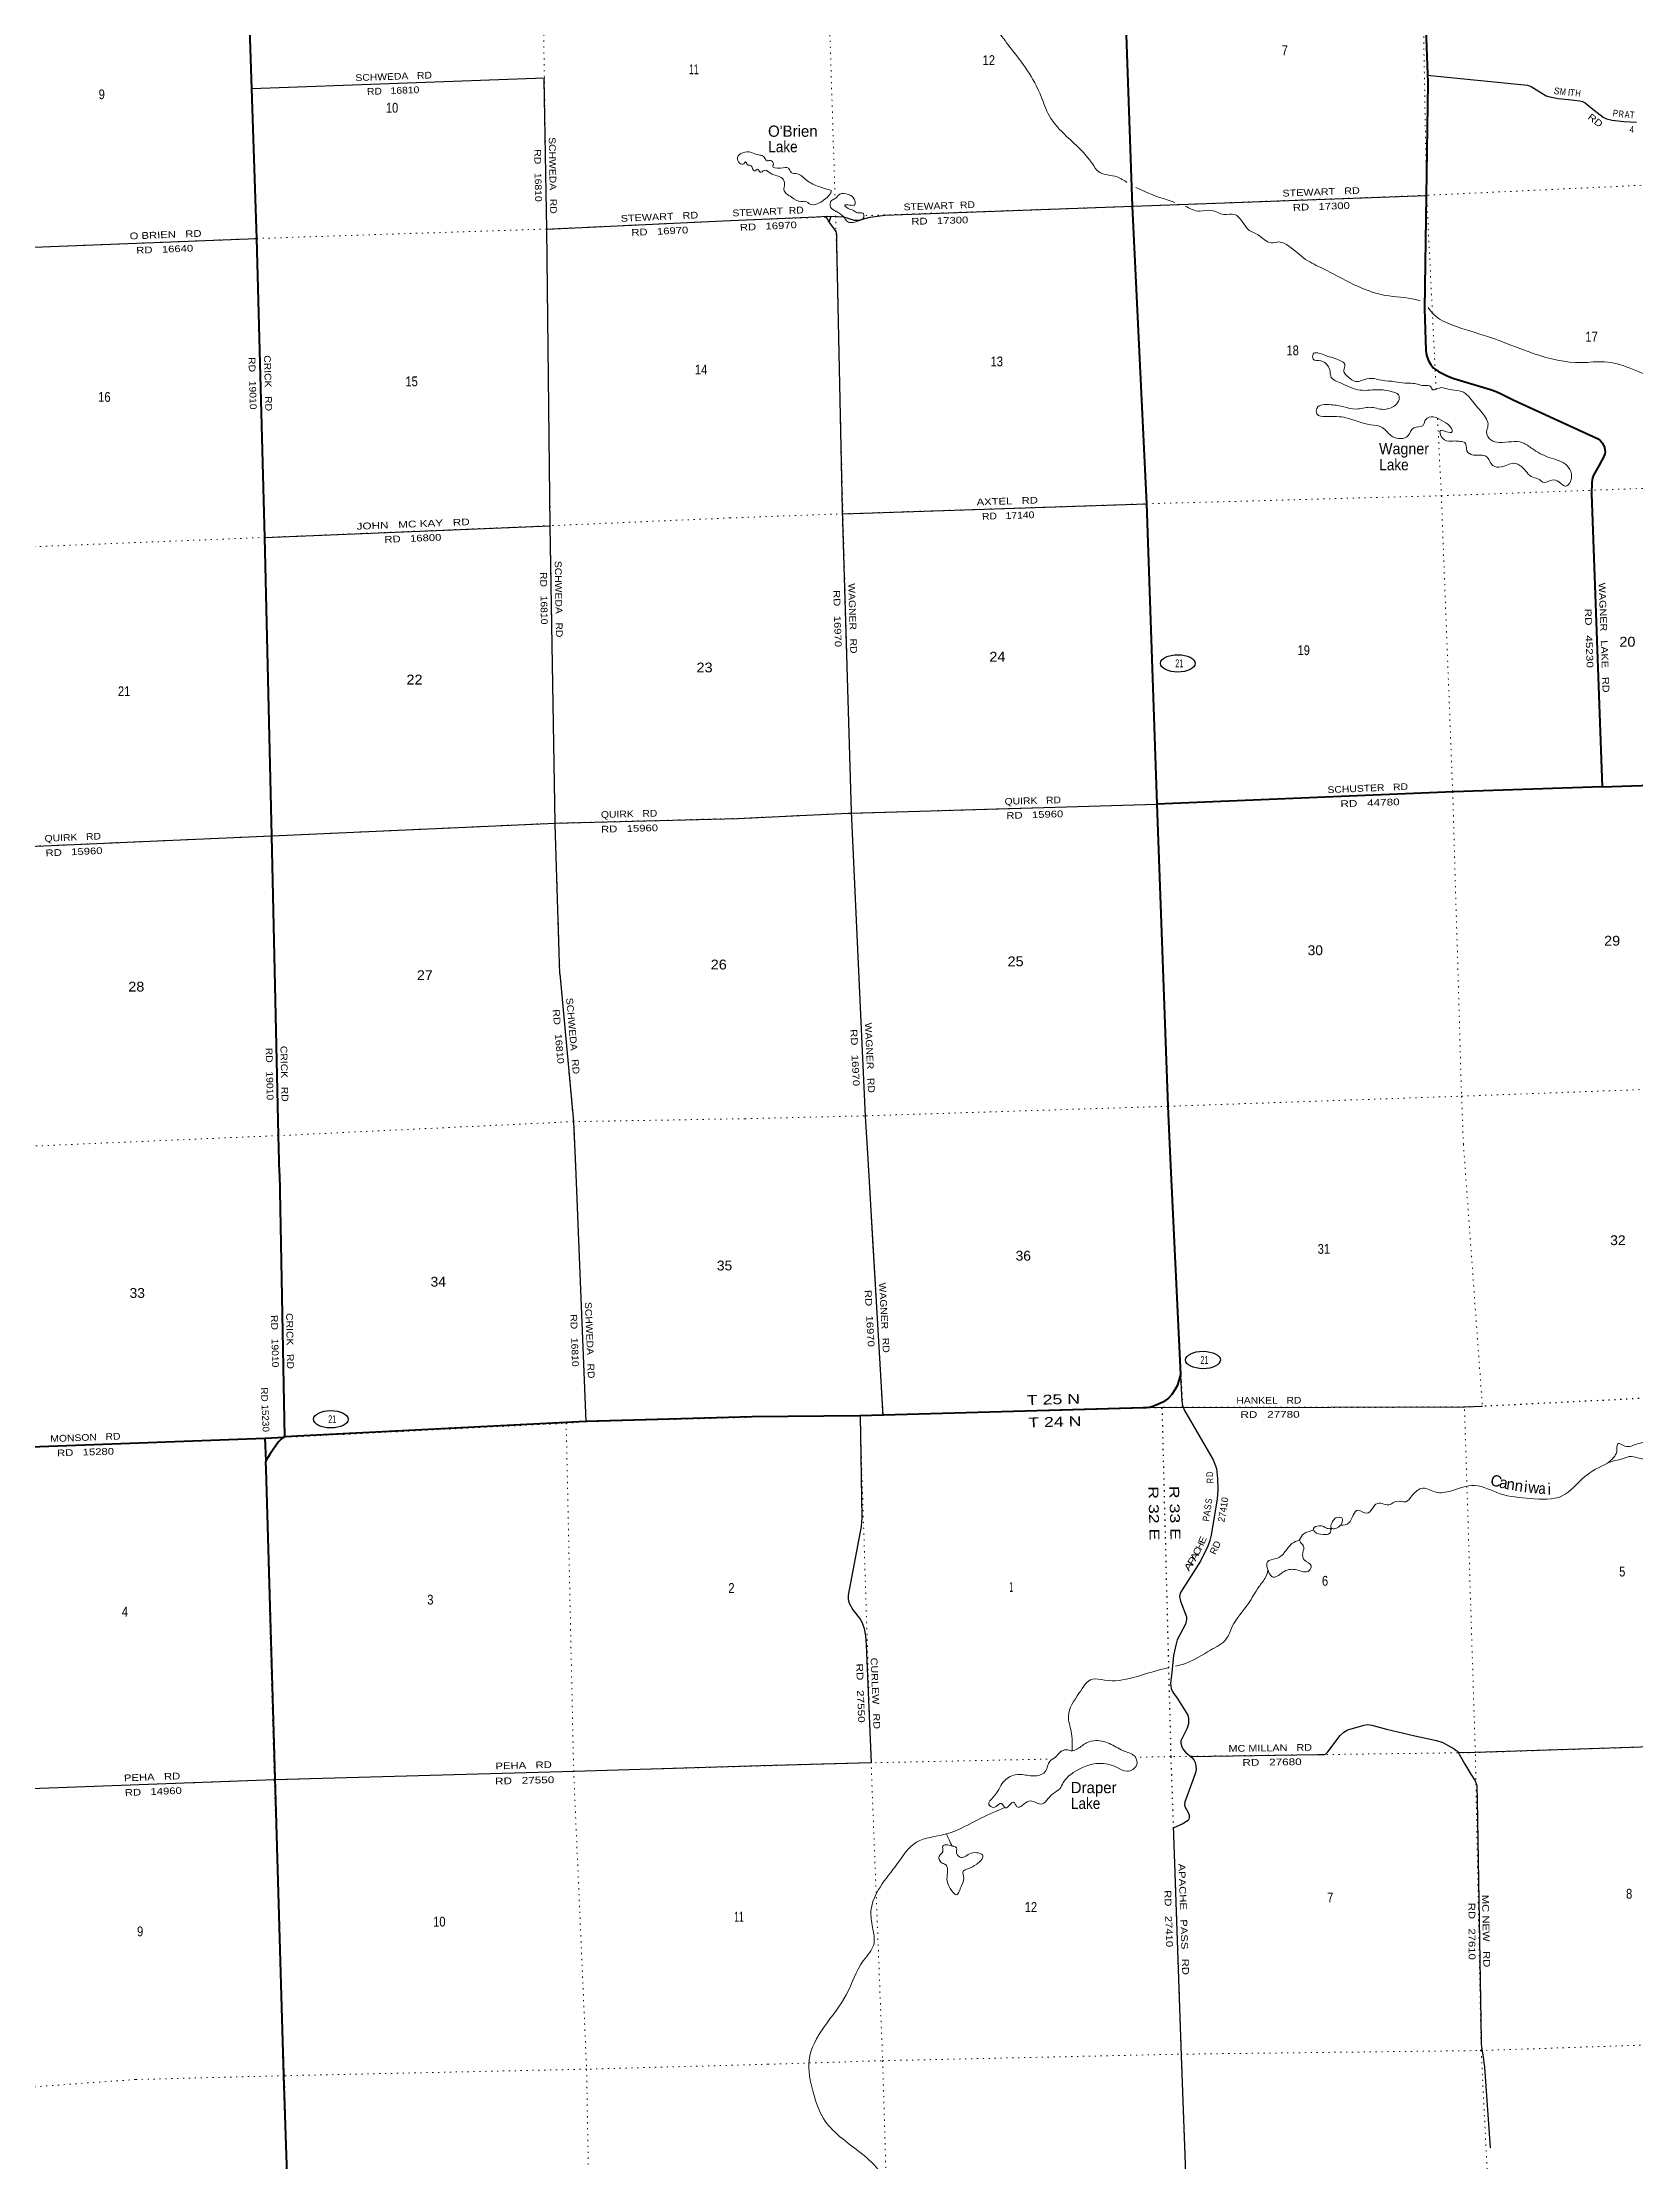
# Model space of a CAD drawing. Header units: feet. Extents: x 493183 to 745759, y 5472 to 195788.
# Drawn here: x 545696 to 574080, y 34981 to 72721 of the extents above; entities that cross this region are included whole.
import ezdxf
from ezdxf.enums import TextEntityAlignment as Align

# ---------------------------------------------------------------- set-up
doc = ezdxf.new("R2010")
doc.units = ezdxf.units.FT
doc.header["$LTSCALE"] = 70
doc.linetypes.add('DOTTED', pattern=[1.5, 0.3, -1.2])
for name, color, linetype, lineweight in [('17', 7, 'Continuous', 25), ('23', 7, 'Continuous', 70), ('26', 7, 'Continuous', 40), ('27', 7, 'Continuous', 13), ('29', 7, 'Continuous', 25), ('39', 7, 'Continuous', 13), ('6', 7, 'DOTTED', 25), ('7', 7, 'DOTTED', 13)]:
    doc.layers.add(name, color=color, linetype=linetype, lineweight=lineweight)
doc.layers.add('30', color=7, linetype='Continuous')
doc.layers.add('41', color=7, linetype='Continuous')

msp = doc.modelspace()

# ---------------------------------------------------------------- linework, layer by layer
at = {"layer": '17'}
for centre in [(565924.4, 61661.91), (566372.74, 49256.29), (550833.92, 48200.95)]:
    msp.add_ellipse(centre, major_axis=(309.24, -1), ratio=0.500121, dxfattribs=at)
at = {"layer": '23'}
msp.add_line((558340.64, 48242.74), (555379.26, 48162.45), dxfattribs=at)
for points in [[(564773.92, 80328.7), (564929.67, 75062.33), (565108.04, 69802.85), (565366.64, 64506.21), (565550.48, 59152.68)], [(565550.48, 59152.68), (565748.45, 53774.7), (565780.82, 52967.84)], [(565780.82, 52967.84), (565969.82, 48998.5), (565944.77, 48893.24), (565912.2, 48795.5), (565872.58, 48723.02), (565820.28, 48639.6), (565761.04, 48579.53), (565667.4, 48513.69), (565589.75, 48475.9), (565508.84, 48438.37), (565442.45, 48418.32), (565366.04, 48407.05), (565308.42, 48405.79), (560261.55, 48264.18), (558340.64, 48242.74)], [(555379.26, 48162.45), (550235.81, 47901.01), (550028.4, 47886.96)], [(550028.4, 47886.96), (549992.05, 47883.17), (549957.44, 47852.93), (549905.55, 47796.45), (549753.61, 47583.21), (549724.41, 47540.04), (549707.74, 47509.47), (549696.47, 47490.67), (549678.93, 47461.85)], [(549678.93, 47461.85), (549673.09, 47428.47), (549675.53, 47320.36), (549994.65, 36510.94), (550346.94, 25927.27)]]:
    msp.add_lwpolyline(points, dxfattribs=at)
at = {"layer": '26'}
for p, q in [((549922.65, 52576.52), (550008.38, 47884.97)), ((549657.62, 47864.59), (550008.38, 47884.97)), ((549657.62, 47864.59), (549678.93, 47461.85))]:
    msp.add_line(p, q, dxfattribs=at)
for points in [[(549426.94, 71894.64), (549337.14, 74588.52), (549271.9, 75862.46), (548773.32, 79959.61), (548773.32, 79959.61), (548590.71, 85314.97), (548501.75, 90103.55)], [(570060.32, 80562.16), (570379.98, 71998.45), (570318.73, 67973.59), (570342.61, 67231.99), (570357.13, 67150.04), (570392.81, 67051.55), (570433.95, 66986.06), (570474.05, 66928.24), (570567.11, 66863.07), (570613.02, 66838.39), (570737.29, 66776.48), (570843.66, 66734.96), (571494.07, 66540.23), (571597.73, 66502.17), (571698.92, 66458.24), (571911.34, 66351.47), (573413.58, 65659.11), (573455.55, 65624.23), (573491.4, 65584.51), (573525.68, 65506.19), (573534.93, 65432.06), (573529.81, 65393.63), (573520.71, 65360.89), (573425.82, 65179.42), (573330.59, 65014.07), (573312.15, 64965.73), (573299.04, 64886.37), (573293.31, 64682.57), (573484.94, 59465.11)], [(549781.07, 58589.9), (549661.6, 63905.37), (549515.79, 69229.06), (549426.94, 71894.64)], [(573484.94, 59465.11), (576111.22, 59552.82), (581421.66, 59727.61), (586921.31, 59678.08), (589076.63, 59592.28)], [(573484.94, 59465.11), (570836.73, 59374.85), (565550.48, 59152.68)], [(549922.65, 52576.52), (549902.9, 53253.09), (549781.07, 58589.9), (549781.07, 58589.9)], [(539375.06, 47539.43), (544354.1, 47680.18), (544684.79, 47682.69), (549657.62, 47864.59)]]:
    msp.add_lwpolyline(points, dxfattribs=at)
at = {"layer": '29'}
for p, q in [((554681.18, 69397.12), (557817.4, 69541)), ((559711.67, 69519.22), (559748.1, 69624.81)), ((559958.23, 64327.73), (565365.55, 64504.23)), ((549661.57, 63906.38), (554743.67, 64114.62)), ((555193.29, 52705.72), (555379.26, 48162.45)), ((560401.22, 52833.43), (560666.13, 48273.24)), ((571349.98, 48430.56), (571030.91, 48415.39)), ((571224.01, 42265.06), (570918.31, 42263.01))]:
    msp.add_line(p, q, dxfattribs=at)
for points in [[(570368.82, 72137.09), (572152.41, 71959.64), (572219.41, 71936.36), (572441.23, 71798.53), (572485.77, 71771.53), (572552.36, 71752.24), (572699.83, 71720.87), (572885.95, 71702.75)], [(554830.58, 58817.94), (554743.67, 64114.38), (554681.18, 69397.12), (554634.32, 72054.34), (554638.91, 72081.94), (549426.94, 71894.64)], [(572885.95, 71702.75), (573088.08, 71683.07), (573134.15, 71668.08), (573179.71, 71643.53), (573286.34, 71554.4), (573500.45, 71390.09), (573561.73, 71361.21), (573663.36, 71336.66), (573868.37, 71311.06), (574094.45, 71298.09)], [(557817.4, 69541), (559480.2, 69613.79), (559676.8, 69628.82), (559966.14, 69612.56), (560156.87, 69558.21), (560195.52, 69555.07), (560239.33, 69556.83), (560445.77, 69610.96), (560707.49, 69646.26), (561018.05, 69658.79), (565128.07, 69802.85), (570346.16, 69997.48)], [(559648.58, 69626.66), (559720.18, 69507.17), (559830.73, 69350.52), (559839.8, 69330.63), (559841.55, 69307.83), (559842.48, 69143.23), (559944.15, 64390.39), (560104.93, 59024.76), (560355.48, 53600.44), (560401.22, 52833.43)], [(538704, 68848.5), (544151.82, 69022.8), (549515.79, 69229.06)], [(549780.74, 58589.28), (549781.08, 58589.3), (554830.58, 58817.94), (558080.87, 58902.02)], [(558080.87, 58902.02), (560057.84, 58992.12), (560107.93, 58993.37), (565550.48, 59152.68)], [(539084.28, 58202.61), (544470.74, 58360.09), (544493.73, 58360.67), (549781.08, 58589.3)], [(554916.91, 56136.14), (554831.12, 58792.09), (554830.58, 58817.94)], [(554916.91, 56136.14), (555155.67, 53501.31), (555193.29, 52705.72)], [(565974.84, 48975.94), (565989.87, 48640.11), (565997.38, 48529.84), (566008.66, 48444.63), (566040.59, 48359.48), (566555.91, 47479.21), (566614.94, 47323.94), (566630.73, 47148.95), (566637.29, 46943.67), (566624.02, 46783.7), (566516.58, 46138.39), (566494.22, 46039.97), (566457.16, 45941.23), (566325.67, 45672.67), (565972.49, 45116.42), (565957.72, 45075.88), (565953.25, 45044.56), (565972.24, 44959.11), (566059.4, 44732.11), (566078.44, 44682.19), (566078.44, 44637.45), (566059.97, 44552.64), (565912.64, 44275.49), (565886.19, 44176.65), (565848.25, 43995.04), (565819.13, 43689.56), (565796.78, 43503.36), (565805.33, 43406.76), (565837.02, 43342.3), (565923.51, 43215.08), (566100.8, 42930.71), (566113.94, 42872.53), (566116.45, 42819.98), (566111.97, 42779.72), (566089.92, 42702.33), (565979.06, 42476.81), (565975.61, 42459.84), (565975.61, 42434.13), (565997.97, 42367.02), (566024.79, 42314.45), (566061.3, 42273.84), (566174.57, 42178), (566211.85, 42135.67), (566234.92, 42086.29), (566246.1, 42030.36), (566248.34, 41963.26), (566240.66, 41902.7), (566095.54, 41510.67), (566047.15, 41387.26), (566041.34, 41337.44), (566051.62, 41302.25), (566109.17, 41196.52), (566125.39, 41152.38), (566127.62, 41114.36), (566123.15, 41080.8), (566106.23, 41057.27), (565999.66, 40989.19), (565863.84, 40928.69), (565843.94, 40913.48), (565842.68, 40894.69), (565844.31, 40866.19), (565845.91, 40801.86), (565986.32, 36864.65), (566177.12, 31551.55)], [(571030.91, 48415.39), (568641.7, 48412.05), (565363.53, 48403.29)], [(560263.62, 48264.36), (560297.4, 46444.08), (560281.92, 46291.72), (560051.32, 45066.56), (560053.9, 44993.19), (560071.78, 44926.09), (560135.57, 44809.22), (560269.3, 44634.18), (560306.51, 44560.36), (560333.83, 44472.98), (560357.92, 44344.5), (560370.7, 44185.82), (560459.91, 42083.79), (558494.57, 42026.96)], [(566152.08, 42197.92), (568425.62, 42230.5), (568535.86, 42230.5), (568553.16, 42235.12), (568598.44, 42277.62), (568813.85, 42571.16), (568879.54, 42631.05), (568928.72, 42660.13), (568969.53, 42677.17), (569243.92, 42756.31), (569297.57, 42763.02), (569342.21, 42760.16), (569378.05, 42754.08), (569642, 42683.42), (570145.34, 42565.05), (570532.19, 42483.15), (570647.8, 42442.04), (570730.51, 42399.54), (570845.66, 42334.43), (570885.75, 42304.36), (570905.05, 42287.84), (571038.77, 42058.35), (571142.24, 41882.31), (571220.08, 41759.79), (571248.84, 41676.13), (571258.58, 41412.27), (571326.05, 37146.6), (571328.56, 37078.93), (571340.79, 36984.02), (571351.1, 36919.79), (571385.55, 36661.18), (571486.39, 35224.34)], [(576574.58, 42438.44), (571224.01, 42265.06)], [(558494.57, 42026.96), (555167.4, 41931.27), (549833.63, 41781.55), (544522.59, 41586.36), (539179.45, 41434.79), (534063.66, 41369.6), (528749.01, 41352.02), (527471.69, 41332.57)]]:
    msp.add_lwpolyline(points, dxfattribs=at)
at = {"layer": '39'}
for points in [[(559521.09, 80246.16), (559729.5, 79789.9), (559854.31, 79485.52), (559915.76, 79220.48), (559843.69, 78856.74), (559857.38, 78552.71), (559959.83, 78364.85), (559872.27, 78293.03), (559813.15, 78102.75), (559809.92, 77949.58), (559917.68, 77693.29), (559897.96, 77666.81), (559740.55, 77658.41), (559764.61, 77449.23), (560032.64, 77046.25), (560356.87, 76553.44), (560936.86, 75885.13), (561029.1, 75703.17), (561057.13, 75498.08), (561004.89, 75263.58), (561092.34, 75013.04), (561288.16, 74691.58), (561959.09, 73911.81), (562234.15, 73456.54), (562481.44, 73192.27), (562961.02, 72601.04), (563236.53, 72230.41), (563489.75, 71754.67), (563631.3, 71418.3), (563943.17, 71048.21), (564402.68, 70559.44), (564514.37, 70418.05), (564845.38, 70324.28), (565018.72, 70228.47)], [(559744.94, 70084.85), (559535.62, 70152.24), (559315.39, 70263.79), (559141.53, 70380.07), (559036, 70406.7), (558986.19, 70478.48), (558844.71, 70482.41), (558708.62, 70522.69), (558714.45, 70534.87), (558717.86, 70569.17), (558670.52, 70616.82), (558609.97, 70613.9), (558535.74, 70695.39), (558456.57, 70716.37), (558326.42, 70762.78), (558170.99, 70756.43), (558081.63, 70672.49), (558115.8, 70572.26), (558192.77, 70561.32), (558220.45, 70593.97), (558259.79, 70542.17), (558312.52, 70530.87), (558347.89, 70474.99), (558381.02, 70431.16), (558439.03, 70462.25), (558484.43, 70410.54), (558558.6, 70441.87), (558666.6, 70391.1), (558880.44, 70297.59), (558918.76, 70191.37), (558906.33, 70098.51), (559040.1, 69965.52), (559207.22, 69885.41), (559289.99, 69888.66), (559371.66, 69841.52), (559620.79, 69915.77), (559722, 70013.99), (559747.11, 70076.82), (559744.94, 70084.85)], [(559971.79, 69614.76), (559838.62, 69715.53), (559738.32, 69786.56), (559754.34, 69903.66), (559818.34, 69938.87), (559903.73, 70018.72), (560051.31, 70012.87), (560159.87, 69931.88), (560171.79, 69833.33), (560072.98, 69823.8), (559990.21, 69820.55), (560051.84, 69765.05), (560145.41, 69730.19), (560218.93, 69686.96), (560309.92, 69682.27), (560327.57, 69601.95), (560203.62, 69531.59), (560074.62, 69515.56), (560007.12, 69560.89), (559980.04, 69604.76), (559971.79, 69614.76)], [(565178.96, 70135.17), (565335.02, 70063.63), (565870.81, 69872.06)], [(566052.26, 69807.47), (566313.12, 69715.58), (566529.03, 69728.88), (566744.48, 69657.55), (566934.4, 69656.36), (567196.16, 69374.17), (567349.11, 69295.87), (567590.17, 69150.38), (567725.22, 69166.5), (567904.39, 69090.6), (568201.62, 68857.29), (568509.69, 68692.66), (569619.47, 68215.62), (570162.23, 68141.12), (570239.26, 68120.08)], [(570381.73, 68000.85), (570490.46, 67870), (570806.91, 67689.37), (571443.01, 67483.29), (573118.19, 67018.73), (573525.99, 67032.89), (573966.32, 66926.64), (574436.45, 66738.23), (574829.36, 66683.66), (575136.23, 66803.09), (575510.05, 66907.4)], [(570532.98, 66550.94), (570468.65, 66533.86), (570423.1, 66593.63), (570335.96, 66608.44), (570112.99, 66649.43), (569969.53, 66651.32), (569795.29, 66678.94), (569558.48, 66703.61), (569374.03, 66737.12), (569212.98, 66706.5), (569120.53, 66680.94), (568930.66, 66788.92), (568878.84, 66860.68), (568898.67, 66989.92), (568824.82, 67051.28), (568544.22, 67149.84), (568333.81, 67166.84), (568337.4, 67082.27), (568473.3, 67052.07), (568594.13, 66963.21), (568636.3, 66867.13), (568648.04, 66778.65), (568834.23, 66650.47), (569173.84, 66528.61), (569527.23, 66535.91), (569742.01, 66500.84), (569854.13, 66446.1), (569856.28, 66329.27), (569769.09, 66237.31), (569586.21, 66186.22), (569347.15, 66222.94), (569097.25, 66191), (568884.41, 66230.13), (568651.38, 66268.96), (568402.11, 66202.77), (568401.87, 66106.06), (568564.33, 66060.13), (568920.29, 66037.24), (569363.01, 65910.88), (569565.9, 65863.55), (569658.34, 65780.31), (569754.78, 65699.14), (570023.2, 65713.23), (570127.6, 65857.84), (570294.52, 65898.61), (570341.02, 66006.09), (570475.55, 66050.41), (570656.85, 65968.5), (570798.47, 65847.72), (570813.68, 65789.51), (570708.7, 65785.93), (570601.22, 65808.5), (570617.36, 65699.94), (570752.14, 65621.37), (570849.08, 65622.81), (570956.27, 65616.36), (571039.51, 65593.42), (571074.5, 65448.88), (571189.05, 65372.02), (571419.8, 65347.26), (571537.93, 65185.82), (571681.83, 65159.77), (571906.87, 65225.59), (572051.45, 65163.28), (572246.81, 64976.81), (572366.74, 64936.29), (572426.16, 64890.84), (572587.13, 64925.48), (572714.96, 64895.15), (572837.62, 64816.39), (572905.17, 64877.85), (572925.69, 65079.63), (572828.39, 65207.13), (572518.93, 65337.49), (572237.4, 65486.41), (572063.73, 65592.61), (571655.59, 65596.59), (571499.23, 65640.59), (571425.83, 65786.57), (571450.08, 65895.74), (571346.92, 66121.87), (571148.55, 66362.69), (571047.58, 66469.98), (570722.85, 66551.77), (570623.48, 66572.44), (570532.98, 66550.94)], [(573578.21, 47418.83), (573744.68, 47629.41), (573747.14, 47689.93), (573763.32, 47766.87), (573889.82, 47723.33), (574111.16, 47764.54), (574482.68, 47861.48), (574557.05, 47955.84), (574600.48, 48073.69), (574821.23, 48137.05), (574994.47, 48084.48), (574952.28, 47996.89), (574715.04, 47945.25), (574728.83, 47804.49), (574920.8, 47808.77), (575083.96, 47832.55), (575133.87, 47779.25), (575258.16, 47820.31), (575267.86, 47681.47), (575056.1, 47660.63), (574833.76, 47657.7), (574584.05, 47696.47), (574449.9, 47568.54), (574296.41, 47484.51), (574135.98, 47511.17), (573965.5, 47535.58), (573823.13, 47490.09), (573674.38, 47456.55), (573576.31, 47418.09)], [(573576.31, 47418.09), (573170.13, 47177.29), (572772.64, 46835.92), (572205.65, 46791.05), (571665.6, 46875.75), (571212.94, 47020.85), (570780.79, 46922.55), (570524.52, 46902.74), (570290.19, 46972.08), (570097.49, 46840.83), (569985.1, 46731.52), (569804.93, 46739.6), (569707.39, 46681), (569480.38, 46702.14), (569290.81, 46528.64), (569131.72, 46581.52), (568969.84, 46354.22), (568825.34, 46312.71)], [(568828.01, 46313.48), (568848.19, 46444.21), (568741.04, 46443.84), (568682.05, 46380.06), (568654.68, 46266.59), (568739.87, 46256.4), (568825.34, 46312.71)], [(568094.13, 46052.58), (567958.35, 45987.09), (567832.81, 45839.19), (567672.19, 45718.73), (567519.98, 45662.94), (567518.99, 45546.03), (567624.24, 45387.16), (567819.64, 45492.27), (568045.44, 45517.45), (568266.12, 45506.24), (568302.31, 45591.69), (568176.2, 45697.71), (568150.71, 45822.09), (568165.73, 45943.34), (568121.98, 45992.74), (568094.13, 46052.58)], [(568338.54, 46229.72), (568244.03, 46196.99), (568170.1, 46163.1), (568092.39, 46051.78)], [(568582.2, 46254.9), (568441.4, 46304.16), (568343.64, 46253.62), (568365.38, 46195.66), (568516.18, 46150.65), (568634.88, 46173.45), (568646.97, 46252.31), (568582.2, 46254.9)], [(567531.84, 45517.96), (567490.55, 45396.27), (567365.91, 45214.14), (567183.48, 44921.89), (566893.02, 44508.34), (566787.57, 44288.34), (566505.67, 44088.6), (566070.94, 43857.24), (565883.21, 43806.26)], [(565769.86, 43779.6), (565574.81, 43731.32), (565127.34, 43600.44), (564616.98, 43554.81), (564406.19, 43574.3), (564167.99, 43327.16), (563974.53, 42915.77), (564024.13, 42642.8), (564042.19, 42294.45)], [(564037.33, 42292.44), (564135.34, 42332.91), (564218.85, 42387.17), (564298.41, 42437.3), (564465.14, 42479.31), (564737.87, 42410.82), (564979.69, 42287.22), (565168.39, 42184.62), (565192.12, 42050.12), (565019.32, 41931.4), (564831.4, 42003.8), (564522.25, 42073.49), (564061.53, 41908.06), (563882.22, 41728.74), (563822.31, 41622.61), (563697.27, 41533.17), (563481.74, 41346.99), (563268.03, 41400.68), (563058.33, 41301.29), (562997.62, 41380.55), (562856.73, 41278.66), (562785.86, 41359.71), (562644.13, 41290.05), (562557.88, 41340.53), (562637.42, 41469.26), (562814.36, 41739.22), (563027.32, 41868.9), (563183.02, 41868.34), (563413.92, 41853.33), (563567.57, 41931.32), (563641.8, 42108.3), (563744.98, 42183.15), (563833.44, 42279.83), (563933.64, 42314.31), (564037.33, 42292.44)], [(562842.92, 41285.65), (562426.63, 41101.82), (561781.14, 40811.35), (561271.23, 40671.02), (560925.53, 40282.43), (560457.98, 39449.79), (560485.98, 39152.16), (560506.16, 38844.27), (560321.61, 38556.01), (560017.91, 37952.73), (559354.85, 36787.24), (559426.33, 36218.51), (559612.53, 35747.06), (560242.48, 35162.55), (560592.99, 34825.75), (560683.39, 34616.16), (560589.85, 34404.49), (560466.27, 34026.89), (560420.45, 33304.41), (560432.23, 33008.43), (560541.84, 32837.55), (560500.13, 32576.66), (560474.36, 32247.59), (560364.34, 31892.47), (560144.14, 31498.62), (559997.29, 31392.57), (559909.06, 31364.41), (559824.8, 30874.84), (559853.72, 30464.37), (559837.67, 30073.05), (559821.26, 29772.41), (559861.21, 29636.26), (559653.23, 29393.83), (559149.41, 28943.28), (558830.87, 28505.38)], [(561801.03, 40817.58), (561824.94, 40759.93), (561848.49, 40710.07), (561903.94, 40598.91)], [(561906, 40598.5), (561788.11, 40622.07), (561740.13, 40600.85), (561736.7, 40500.01), (561674.04, 40422.03), (561709.32, 40309.97), (561783.12, 40271.3), (561811.98, 40018.02), (561871.07, 39846.03), (561987.29, 39731.73), (562054.8, 39856.16), (562110.9, 40030.73), (562101.68, 40151.44), (562181.4, 40195.53), (562340.96, 40279.7), (562452.4, 40425.26), (562242.9, 40472.99), (562058.83, 40398.36), (561982.01, 40475.24), (561979.58, 40567.89), (561944.49, 40595.32), (561906, 40598.5)]]:
    msp.add_spline(points, degree=3, dxfattribs=at)
at = {"layer": '6'}
msp.add_line((565780.82, 52967.84), (566006.58, 48408.29), dxfattribs=at)
for points in [[(564366.35, 98831.77), (564440.36, 96436.05), (564527.66, 91047.77), (564635.97, 85615.48), (564773.92, 80328.7), (564929.67, 75062.33), (565107.53, 69802.33), (565365.55, 64504.23), (565550.48, 59152.68), (565748.45, 53774.7), (565780.82, 52967.84)], [(589352.41, 49042.84), (587365.53, 48980.69), (587056.3, 48975.82), (581971.88, 48792.05), (581741.73, 48778.87), (576461.67, 48682.22), (576343.75, 48678.81), (571349.98, 48430.56), (571030.91, 48415.39), (566006.58, 48408.29), (565640.61, 48408.2), (560666.13, 48273.24), (560263.62, 48264.36), (558340.64, 48242.74)], [(565640.61, 48408.2), (565798.97, 42194.63), (565984.63, 36870.4), (566178.27, 31550.38), (566373.14, 26260.61), (566511.74, 20957.5), (566685.7, 15616.89), (566887.42, 10297.04), (566899.84, 8976.05)], [(527334.5, 47198.22), (528585.37, 47237.41), (528728.7, 47235.95), (533910.52, 47391.2), (534043.63, 47395.6), (539100.71, 47532.5), (539375.06, 47539.43), (544351.34, 47678.91), (544680.25, 47682.79), (549657.62, 47864.59), (550008.38, 47884.97), (555027.78, 48136.6), (555379.26, 48162.45), (558340.64, 48242.74)]]:
    msp.add_lwpolyline(points, dxfattribs=at)
at = {"layer": '7'}
for p, q in [((571012.14, 53099.75), (571349.98, 48430.56)), ((550008.38, 47884.97), (549922.65, 52576.52)), ((555193.29, 52705.72), (555379.26, 48162.45)), ((560401.22, 52833.43), (560666.13, 48273.24))]:
    msp.add_line(p, q, dxfattribs=at)
for points in [[(569594.83, 98965.61), (569690.11, 96466.16), (569875.03, 91151.87), (570009.31, 85844.88), (570054.25, 80562.75), (570259.55, 75238.7), (570355.73, 70025.84), (570525.99, 66542.58)], [(549922.65, 52576.52), (549902.9, 53253.09), (549781.08, 58589.3), (549661.6, 63905.37), (549515.79, 69229.06), (549337.14, 74588.52), (549271.9, 75862.46), (548773.32, 79959.61), (548590.71, 85314.97), (548492.01, 90593.06), (548433.68, 95867.79), (548329.74, 98435.68)], [(559062.59, 97911.76), (559109.05, 96227.43), (559355.46, 90974.5), (559242.83, 85583.23), (559498.16, 80175.3), (559661.17, 74953.36), (559818.43, 69937.76)], [(553871.75, 90887.78), (553875.59, 90730.51), (553943.8, 85468.04), (554098.3, 80106.16), (554597.41, 74748.09), (554681.18, 69397.12), (554743.67, 64114.38), (554830.58, 58817.94), (554916.91, 56136.14), (555155.67, 53501.31), (555193.29, 52705.72)], [(588791.33, 70506.1), (586540.46, 70602.18), (581118.39, 70494.95), (575749.39, 70249.5), (570346.16, 69997.48), (565107.53, 69802.33), (560337.75, 69635.91)], [(526837.4, 68451.95), (528087.7, 68469.22), (533542.63, 68803.57), (538704, 68848.5), (544121.34, 69016.78), (549515.79, 69229.06), (554681.18, 69397.12), (557817.4, 69541)], [(559959.35, 69622.71), (559854.54, 69619.05), (557817.4, 69541)], [(559825.15, 69723.49), (559828.06, 69630.75), (559957.61, 64339.92), (560109.15, 58994.8), (560360.15, 53602.92), (560400.19, 52856.03)], [(570551.47, 66021.31), (570618.59, 64648.24), (570820.9, 59376.52), (570979.52, 53955.05), (571012.14, 53099.75)], [(557948.37, 64252.36), (559958.87, 64326.14), (565365.55, 64504.23), (570618.59, 64648.24), (575954.23, 64840.81), (581300.9, 64983.18), (586729.15, 64973.64), (588935.64, 64985.61)], [(557948.37, 64252.36), (554743.67, 64114.38), (549661.6, 63905.37), (544243.03, 63688.64), (538911.78, 63556.11), (533677.11, 63433.28), (528297.53, 63174.85), (526961.03, 63166.32)], [(589076.63, 59592.28), (586921.78, 59679.61), (581421.66, 59727.61), (576114.39, 59554.36), (570820.9, 59376.52), (565550.48, 59152.68), (560109.15, 58994.8), (558080.88, 58901.73)], [(539089.4, 58202.76), (544493.73, 58360.67), (549781.08, 58589.3), (554830.58, 58817.94), (558080.88, 58901.73)], [(558213.32, 53553.84), (560372.23, 53605.11), (565748.45, 53774.7), (570979.52, 53955.05), (576288.87, 54149.25), (581594.47, 54327.27), (587030.24, 54239.26), (589215.76, 54269.89)], [(558213.32, 53553.84), (555155.67, 53501.31), (549902.9, 53253.09), (544611.49, 53026.41), (539209.64, 52896.72), (533903.09, 52732.33), (528586.86, 52543.56), (527210.03, 52519.79)], [(572366.97, 7250.9), (572324.62, 10289.15), (572136.73, 15621.4), (571823.67, 21023.4), (571699.32, 26322.8), (571597.93, 31594.49), (571328.31, 36959.17), (571224.01, 42265.06), (571030.91, 48415.39)], [(555027.78, 48136.6), (555160.22, 41948.82), (555391.91, 36627.48), (555481.71, 31333.81), (555679.17, 26100.49), (555868.19, 20792.49), (556111.45, 15495.53), (556218.54, 10149.81), (556293.84, 6849.33)], [(560263.62, 48264.36), (560459.43, 42101.92), (560665.3, 36778.14), (560822.72, 31451.26), (561006.15, 26135.04), (561210.55, 20867.66), (561355.37, 15558.64), (561527.09, 10200.08), (561562.13, 6979.7)], [(550983.95, 6719.19), (550886.18, 10048.26), (550694.77, 15281.69), (550533.39, 20618.38), (550348.24, 25934.51), (550156.72, 31264.62), (550007.41, 36510.9), (549827.31, 41780.79), (549657.62, 47864.59)], [(589519.57, 42648.12), (587186.19, 42691.08), (581949.85, 42518.04), (576557.4, 42438.25), (571224.01, 42265.06), (565798.97, 42194.63), (565176.61, 42181.71)], [(527471.69, 41332.57), (528742.61, 41352.79), (534067.42, 41370.86), (539165.7, 41436.75), (544507.08, 41586.8), (549827.31, 41780.79), (555164.61, 41932.78), (558494.57, 42026.96)], [(563701.02, 42151.08), (560459.91, 42083.79), (558494.57, 42026.96)], [(558625.36, 36714.6), (560665.3, 36778.14), (565981.98, 36894.52), (571310.13, 36958.77), (576671.65, 37138.63), (581976.31, 37250.72), (587331.54, 37361.92), (589657.07, 37387.97)], [(558625.36, 36714.6), (555391.91, 36627.48), (550007.41, 36510.9), (547354.73, 36443.24), (544652.36, 36247.81), (539329.35, 36180.66), (534213.36, 36122.88), (528854.24, 36084.61), (527594.7, 36072.78)]]:
    msp.add_lwpolyline(points, dxfattribs=at)

# ---------------------------------------------------------------- texts
at = {"layer": '17', "width": 0.6}
for p in [(565950.45, 61593.6), (566398.79, 49187.98), (550859.96, 48132.64)]:
    msp.add_text('21', height=140, dxfattribs=at).set_placement(p, align=Align.CENTER)
at = {"layer": '27'}
for s, rotation, width, p in [('S', 347.991, 0.95, (572663.95, 71798)), ('M', 354.439, 0.75, (572778.68, 71783.52)), ('T', 353.439, 0.95, (572946.34, 71767.19)), ('H', 351.976, 0.75, (573046.44, 71756.67)), ('P', 352.882, 0.85, (573712.68, 71401.04)), ('R', 352.882, 0.75, (573816.54, 71386.99)), ('A', 356.717, 0.8, (573924.75, 71377.57)), ('T', 356.717, 0.9, (574015.74, 71370.86)), ('4', 356.717, 0.85, (574007.73, 71112.75))]:
    msp.add_text(s, height=120, rotation=rotation, dxfattribs=dict(at, width=width)).set_placement(p, align=Align.CENTER)
msp.add_text('I', height=120, rotation=354.439, dxfattribs=at).set_placement((572889.38, 71772.71), align=Align.CENTER)
for s, rotation, width, p in [('RD', 322.497, 1.2, (573215.98, 71368.89)), ('STEWART  RD', 2.007, 1.15, (561040.87, 69729.63)), ('STEWART   RD', 2.136, 1.2, (567789.32, 69974.58)), ('RD   17300', 2.136, 1.25, (567976.34, 69720.08)), ('STEWART  RD', 2.507, 1.15, (557992.1, 69622.13)), ('RD   19010', 271.569, 1.15, (549368.32, 67114.51)), ('CRICK   RD', 271.569, 1.15, (549642.81, 67148.12)), ('AXTEL   RD', 1.87, 1.25, (562341.59, 64475.56)), ('WAGNER   RD', 271.716, 1.15, (560053.26, 63086.35)), ('WAGNER   LAKE   RD', 272.103, 1.2, (573421.59, 63097.19)), ('RD   45230', 272.031, 1.3, (573171.83, 62634.93)), ('SCHUSTER   RD', 2.407, 1.15, (568593.03, 59350.61)), ('RD   44780', 1.987, 1.3, (568823.29, 59101.26)), ('WAGNER   RD', 272.645, 1.15, (560348.89, 55260.26)), ('RD   19010', 271.308, 1.15, (549674.27, 54815.57)), ('CRICK   RD', 271.308, 1.15, (549936.48, 54849.23)), ('RD   19010', 271.341, 1.15, (549768.42, 50056.37)), ('CRICK   RD', 271.047, 1.15, (550038.1, 50090.08)), ('RD 15230', 272.464, 1.1, (549588.18, 48766.41)), ('MONSON   RD', 2.092, 1.15, (545839.25, 47795.17)), ('RD   15280', 1.794, 1.25, (545959.48, 47540.76))]:
    msp.add_text(s, height=120, rotation=rotation, dxfattribs=dict(at, width=width)).set_placement(p)
at = {"layer": '30'}
for s, rotation, width, p in [('SCHWEDA   RD', 2.058, 1.15, (551274.97, 72031.1)), ('RD   16810', 2.058, 1.15, (551480.9, 71785.69)), ('SCHWEDA   RD', 271.01, 1.15, (554717.67, 71031.76)), ('RD   16810', 271.01, 1.15, (554458.75, 70816.34)), ('STEWART   RD', 2.627, 1.2, (556003.16, 69524.8)), ('O BRIEN   RD', 2.202, 1.25, (547252.68, 69212.09)), ('RD   16640', 2.254, 1.25, (547370.73, 68957.67)), ('RD   16970', 2.627, 1.25, (556191.24, 69274.57)), ('JOHN   MC KAY   RD', 2.355, 1.3, (551296.64, 64042.67)), ('RD   16800', 2.346, 1.25, (551792.14, 63808.12)), ('SCHWEDA   RD', 270.94, 1.15, (554823.97, 63487.38)), ('RD   16810', 270.94, 1.15, (554563.4, 63288.03)), ('QUIRK   RD', 1.662, 1.15, (562839.86, 59144.06)), ('QUIRK   RD', 1.482, 1.15, (555648.67, 58909.13)), ('QUIRK   RD', 2.476, 1.15, (545738.18, 58484.55)), ('RD   15960', 1.482, 1.25, (555651.02, 58648.55)), ('RD   15960', 2.476, 1.25, (545755.7, 58225.67)), ('RD   16810', 275.178, 1.2, (554786.78, 55497.03)), ('SCHWEDA   RD', 275.178, 1.15, (555025.8, 55701.11)), ('WAGNER   RD', 273.325, 1.15, (560599.29, 50630.82)), ('SCHWEDA   RD', 272.344, 1.15, (555360.64, 50287.39)), ('HANKEL   RD', 0.153, 1.15, (566966.9, 48477.57)), ('CURLEW   RD', 272.43, 1.2, (560450.62, 43953.65)), ('MC MILLAN   RD', 0.821, 1.2, (566828.56, 42277.62)), ('PEHA   RD', 2.105, 1.25, (547151.47, 41753.02)), ('PEHA   RD', 1.608, 1.25, (553770.34, 41965.11)), ('APACHE   PASS   RD', 272.042, 1.25, (565934.37, 40285.52)), ('MC NEW   RD', 271.126, 1.25, (571343.81, 39732.59))]:
    msp.add_text(s, height=120, rotation=rotation, dxfattribs=dict(at, width=width)).set_placement(p)
for s, rotation, width, p in [('RD   16970', 2.708, 1.25, (558632.38, 69389.63)), ('RD   17300', 1.679, 1.25, (561685.3, 69486.81)), ('RD   17140', 1.774, 1.15, (562903.71, 64234.97)), ('RD   16970', 271.716, 1.25, (559800.59, 62459.03)), ('RD   15960', 1.929, 1.25, (563378.53, 58907.61)), ('RD   16970', 272.645, 1.25, (560114.09, 54638.48)), ('RD   16970', 273.252, 1.25, (560374.34, 49994.38)), ('RD   16810', 271.977, 1.15, (555117.49, 49602.91)), ('RD   27780', 0.288, 1.3, (567567.72, 48226.97)), ('D', 91.83, 0.7, (566550.93, 47221.92)), ('R', 91.156, 0.65, (566559.68, 47110.64)), ('P', 80.547, 0.9, (566488.3, 46420.84)), ('S', 80.547, 0.9, (566517.43, 46628.29)), ('S', 81.258, 0.85, (566532.84, 46734.18)), ('E', 65.427, 1.2, (566417.84, 46025.78)), ('P', 57.587, 1.4, (566225.81, 45645.96)), ('A', 60.913, 1.35, (566273.21, 45727.11)), ('C', 63.913, 1.15, (566320.4, 45823.53)), ('H', 63.913, 1.1, (566368.8, 45918.06)), ('RD', 64.913, 1.05, (566645, 45889.27)), ('A', 57.587, 1.45, (566164, 45548.64)), ('RD   27550', 271.963, 1.3, (560211.92, 43322.67)), ('RD   27680', 0.808, 1.3, (567603.88, 42035.76)), ('RD   14960', 2.193, 1.25, (547675.02, 41511.4)), ('RD   27550', 1.436, 1.3, (554289.66, 41709.65)), ('RD   27410', 271.908, 1.25, (565701.65, 39305.73)), ('RD   27610', 270.325, 1.25, (571104.79, 39082.07))]:
    msp.add_text(s, height=120, rotation=rotation, dxfattribs=dict(at, width=width)).set_placement(p, align=Align.CENTER)
for s, rotation, p in [('27410', 80.547, (566790.79, 46582.22)), ('A', 78.547, (566502.57, 46518.55))]:
    msp.add_text(s, height=120, rotation=rotation, dxfattribs=at).set_placement(p, align=Align.CENTER)
at = {"layer": '41'}
for s, p in [("O'Brien", (558624.07, 71040.51)), ('Draper', (564016.06, 41542.57))]:
    msp.add_text(s, height=200, dxfattribs=at).set_placement(p)
for s, width, p in [('Lake', 0.9, (558629.08, 70764.82)), ('Wagner', 0.95, (569509.48, 65386.51)), ('Lake', 0.9, (569514.5, 65100.81)), ('Lake', 0.9, (564021.07, 41261.87))]:
    msp.add_text(s, height=200, dxfattribs=dict(at, width=width)).set_placement(p)
for s, rotation, p in [('C', 343.397, (571568.35, 47009.59)), ('a', 350.721, (571712.37, 46973.31)), ('n', 352.721, (571842.84, 46945.14)), ('n', 352.454, (571989.25, 46918.82)), ('i', 354.454, (572114.83, 46900.98)), ('w', 354.524, (572255.48, 46886.46)), ('i', 1.231, (572543.02, 46860.27))]:
    msp.add_text(s, height=200, rotation=rotation, dxfattribs=at).set_placement(p, align=Align.CENTER)
at = {"layer": '41', "width": 0.85}
msp.add_text('a', height=200, rotation=357.614, dxfattribs=at).set_placement((572409.94, 46871.53), align=Align.CENTER)
at = {"layer": '6', "width": 1.35}
for s, rotation, p in [('T 25 N', 1.554, (563236.79, 48454.16)), ('T 24 N', 1.554, (563261.97, 48055.31)), ('R 32 E', 271.46, (565398.81, 47006.71)), ('R 33 E', 271.46, (565771.18, 47013.51))]:
    msp.add_text(s, height=175, rotation=rotation, dxfattribs=at).set_placement(p)
at = {"layer": '7'}
for s, width, p in [('12', 0.85, (562446.63, 72317.75)), ('7', 0.85, (567774.95, 72493.68)), ('11', 0.65, (557218.01, 72154.57)), ('9', 0.85, (546698.2, 71709.39)), ('10', 0.85, (551814.99, 71470.69)), ('17', 0.85, (573184.72, 67393.29)), ('18', 0.85, (567859.41, 67149.68)), ('14', 0.85, (557320.8, 66808.39)), ('13', 0.85, (562587.65, 66951.34)), ('16', 0.85, (546689.99, 66320.36)), ('15', 0.85, (552163.21, 66596.63)), ('19', 0.85, (568056.51, 61809.72)), ('20', 1.1, (573790.37, 61959.62)), ('23', 1.1, (557349.4, 61501.86)), ('24', 1.1, (562566.35, 61693.07)), ('21', 0.85, (547041.18, 61078.85)), ('22', 1.1, (552182.38, 61285.66)), ('30', 1.05, (568236.75, 56466.39)), ('29', 1.1, (573518.71, 56635.4)), ('26', 1.1, (557602.55, 56211.82)), ('25', 1.1, (562890.83, 56268.72)), ('28', 1.1, (547226.34, 55818.45)), ('27', 1.1, (552366.51, 56022.08)), ('32', 1.05, (573627.64, 51302.55)), ('35', 1.05, (557712.64, 50851.47)), ('36', 1.05, (563034.46, 51026.45)), ('34', 1.05, (552611.96, 50562.98)), ('33', 1.05, (547249.24, 50362.97)), ('1', 0.4, (562922.94, 45127.09)), ('6', 0.85, (568491.27, 45236.85)), ('5', 0.85, (573786.73, 45401.46)), ('3', 0.85, (552552.35, 44901.22)), ('2', 0.85, (557916.71, 45108.08)), ('4', 0.85, (547111.46, 44686.95)), ('7', 0.85, (568585, 39597.4)), ('8', 0.85, (573909.9, 39663.62)), ('10', 0.85, (552657.87, 39166.73)), ('11', 0.65, (558020.79, 39254.73)), ('12', 0.85, (563196.56, 39427.45)), ('9', 0.85, (547382.66, 38993.7))]:
    msp.add_text(s, height=175, dxfattribs=dict(at, width=width)).set_placement(p)
at = {"layer": '7', "width": 0.85}
msp.add_text('31', height=175, rotation=0.5, dxfattribs=at).set_placement((568415.92, 51146.76))

doc.saveas('drawing.dxf')
